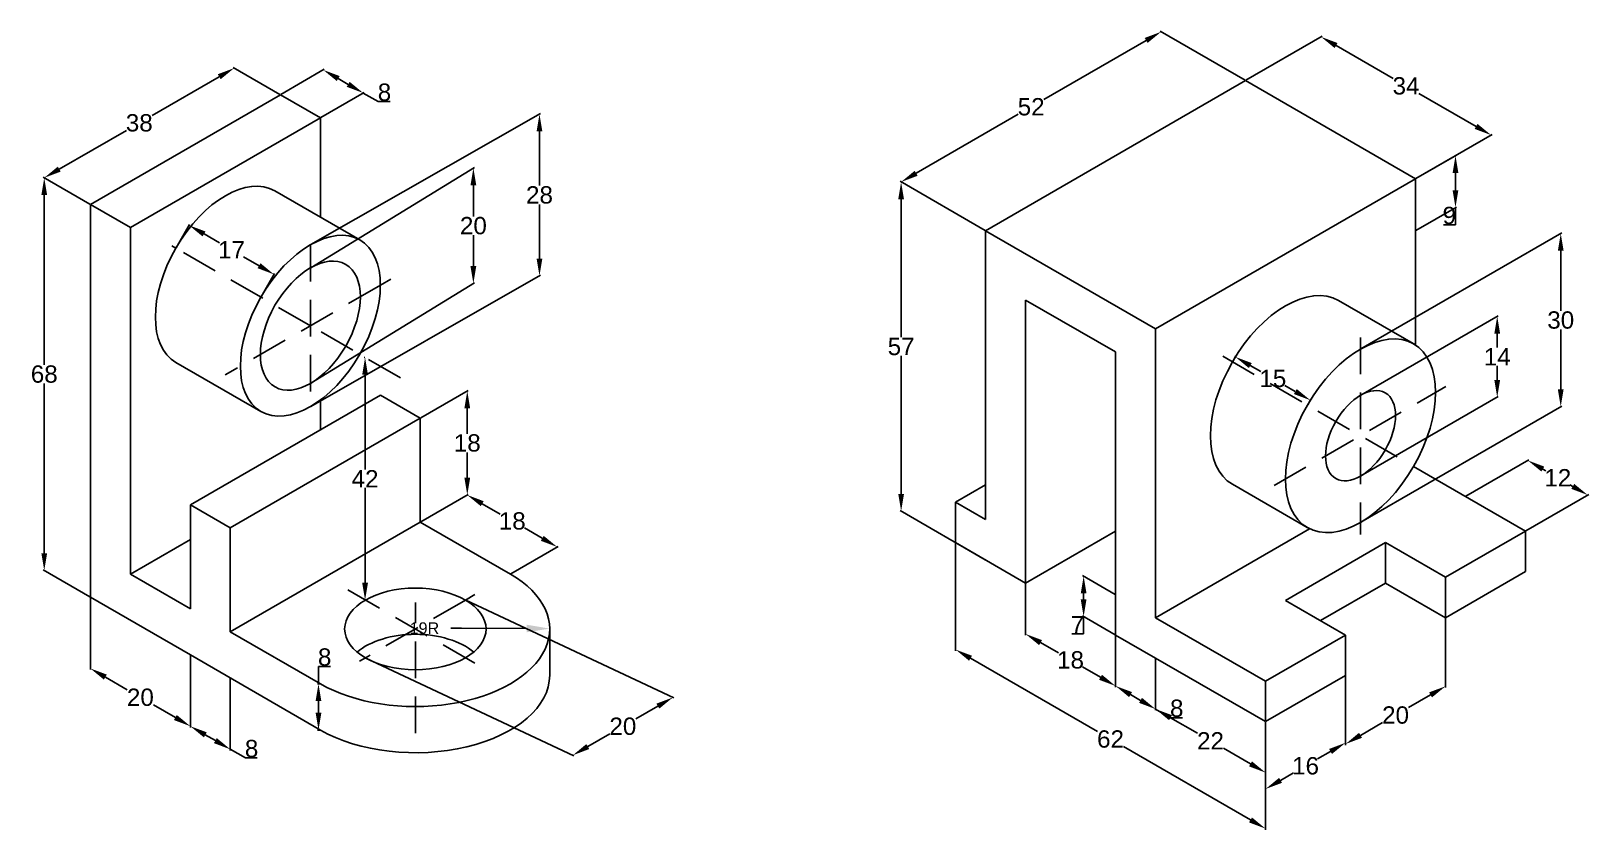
# Model space of a CAD drawing. Header units: millimetres. Extents: x 2545 to 3161, y 1993 to 2171.
# Drawn here: x 2891 to 3160.8, y 2024.7 to 2163 of the extents above; entities that cross this region are included whole.
import ezdxf
from ezdxf import colors
from ezdxf.entities.mleader import LeaderData, LeaderLine
from ezdxf.math import Vec2, Vec3

# ---------------------------------------------------------------- set-up
doc = ezdxf.new("R2010")
doc.units = ezdxf.units.MM
doc.linetypes.add('DASHED2', pattern=[9.525, 6.35, -3.175])
doc.layers.add('Lineas de guia', color=1, linetype='DASHED2')
doc.layers.add('Objeto', color=172, linetype='Continuous')
doc.styles.get("Standard").update_dxf_attribs({"font": 'arial.ttf'})
doc.dimstyles.new('Jesus', dxfattribs={"dimtxt": 3, "dimasz": 3, "dimexe": 0.18, "dimexo": 0.0625, "dimgap": 0.0865, "dimtad": 1, "dimtih": 1, "dimtoh": 1, "dimdec": 0, "dimzin": 0, "dimtxsty": 'Standard', "dimcen": 0.09, "dimclrd": 2, "dimclre": 2, "dimclrt": 3, "dimadec": 0, "dimazin": 0, "dimtfac": 1, "dimtdec": 0, "dimtofl": 0, "dimtmove": 0, "dimatfit": 3, "dimfxl": 1, "dimtfillclr": 3, "dimtolj": 1, "dimtzin": 0, "dimarcsym": 0})

# ---------------------------------------------------------------- blocks, each defined once
blk = doc.blocks.new('*D2')
at = {"color": 2, "lineweight": -2, "transparency": 16777216}
for p, q in [((2948.83, 2106.51), (2948.67, 2106.51)), ((2948.85, 2103.51), (2948.85, 2087.1)), ((2948.85, 2067.51), (2948.85, 2083.92)), ((2948.83, 2064.51), (2948.67, 2064.51))]:
    blk.add_line(p, q, dxfattribs=at)
at = {"color": 2, "transparency": 16777216}
for points in [[(2948.35, 2103.51), (2949.35, 2103.51), (2948.85, 2106.51)], [(2948.35, 2067.51), (2949.35, 2067.51), (2948.85, 2064.51)]]:
    blk.add_solid(points, dxfattribs=at)
at = {"layer": 'Defpoints', "color": 0, "transparency": 16777216}
for p in [(2948.9, 2106.51), (2948.85, 2064.51), (2948.9, 2064.51)]:
    blk.add_point(p, dxfattribs=at)
at = {"color": 3, "transparency": 16777216, "insert": (2948.85, 2085.51), "char_height": 3, "attachment_point": 5}
blk.add_mtext('\\A1;42', dxfattribs=at)
blk = doc.blocks.new('*D3')
at = {"color": 2, "lineweight": -2, "transparency": 16777216}
for p, q in [((2940.78, 2050.01), (2940.78, 2053.01)), ((2940.78, 2053.01), (2942.84, 2053.01)), ((2941.04, 2050.01), (2940.6, 2050.01)), ((2940.78, 2045.01), (2940.78, 2047.01)), ((2941.04, 2042.01), (2940.6, 2042.01))]:
    blk.add_line(p, q, dxfattribs=at)
at = {"color": 2, "transparency": 16777216}
for points in [[(2940.28, 2047.01), (2941.28, 2047.01), (2940.78, 2050.01)], [(2940.28, 2045.01), (2941.28, 2045.01), (2940.78, 2042.01)]]:
    blk.add_solid(points, dxfattribs=at)
at = {"layer": 'Defpoints', "color": 0, "transparency": 16777216}
for p in [(2940.78, 2050.01), (2941.1, 2050.01), (2941.1, 2042.01)]:
    blk.add_point(p, dxfattribs=at)
at = {"color": 3, "transparency": 16777216, "insert": (2941.85, 2054.63), "char_height": 3, "attachment_point": 5}
blk.add_mtext('\\A1;8', dxfattribs=at)
blk = doc.blocks.new('*D4')
at = {"color": 2, "lineweight": -2, "transparency": 16777216}
for p, q in [((2916.11, 2125.51), (2918.44, 2129.56)), ((2920.95, 2127.9), (2923.62, 2126.36)), ((2930.48, 2122.4), (2927.81, 2123.94)), ((2930.83, 2117.01), (2933.16, 2121.06))]:
    blk.add_line(p, q, dxfattribs=at)
at = {"color": 2, "transparency": 16777216}
for points in [[(2921.2, 2128.33), (2920.7, 2127.47), (2918.35, 2129.4)], [(2930.73, 2122.83), (2930.23, 2121.97), (2933.07, 2120.9)]]:
    blk.add_solid(points, dxfattribs=at)
at = {"layer": 'Defpoints', "color": 0, "transparency": 16777216}
for p in [(2916.08, 2125.46), (2933.07, 2120.9), (2930.8, 2116.96)]:
    blk.add_point(p, dxfattribs=at)
at = {"color": 3, "transparency": 16777216, "insert": (2925.71, 2125.15), "char_height": 3, "attachment_point": 5}
blk.add_mtext('\\A1;17', dxfattribs=at)
blk = doc.blocks.new('*D5')
at = {"color": 2, "lineweight": -2, "transparency": 16777216}
for p, q in [((3084.14, 2161.4), (3066.44, 2151.18)), ((3101.29, 2154.5), (3086.56, 2163.01)), ((3044.3, 2138.4), (3062, 2148.62)), ((3056.26, 2128.5), (3041.52, 2137.01))]:
    blk.add_line(p, q, dxfattribs=at)
at = {"color": 2, "transparency": 16777216}
for points in [[(3083.89, 2161.83), (3084.39, 2160.97), (3086.74, 2162.9)], [(3044.05, 2138.83), (3044.55, 2137.97), (3041.7, 2136.9)]]:
    blk.add_solid(points, dxfattribs=at)
at = {"layer": 'Defpoints', "color": 0, "transparency": 16777216}
for p in [(3086.74, 2162.9), (3101.36, 2154.46), (3056.32, 2128.46)]:
    blk.add_point(p, dxfattribs=at)
at = {"color": 3, "transparency": 16777216, "insert": (3064.22, 2149.9), "char_height": 3, "attachment_point": 5}
blk.add_mtext('\\A1;52', dxfattribs=at)
blk = doc.blocks.new('*D6')
at = {"color": 2, "lineweight": -2, "transparency": 16777216}
for p, q in [((3101.42, 2154.5), (3114.62, 2162.12)), ((3117.04, 2160.52), (3126.93, 2154.8)), ((3141.29, 2146.52), (3131.39, 2152.23)), ((3130.86, 2137.5), (3144.07, 2145.12))]:
    blk.add_line(p, q, dxfattribs=at)
at = {"color": 2, "transparency": 16777216}
for points in [[(3117.29, 2160.95), (3116.79, 2160.08), (3114.44, 2162.02)], [(3141.54, 2146.95), (3141.04, 2146.08), (3143.89, 2145.02)]]:
    blk.add_solid(points, dxfattribs=at)
at = {"layer": 'Defpoints', "color": 0, "transparency": 16777216}
for p in [(3101.36, 2154.46), (3143.89, 2145.02), (3130.8, 2137.46)]:
    blk.add_point(p, dxfattribs=at)
at = {"color": 3, "transparency": 16777216, "insert": (3129.16, 2153.52), "char_height": 3, "attachment_point": 5}
blk.add_mtext('\\A1;34', dxfattribs=at)
blk = doc.blocks.new('*D7')
at = {"color": 2, "lineweight": -2, "transparency": 16777216}
for p, q in [((3130.86, 2137.5), (3137.9, 2141.56)), ((3137.72, 2138.46), (3137.72, 2135.46)), ((3130.86, 2128.5), (3137.9, 2132.56)), ((3137.72, 2132.46), (3137.72, 2129.46)), ((3137.72, 2129.46), (3135.66, 2129.46))]:
    blk.add_line(p, q, dxfattribs=at)
at = {"color": 2, "transparency": 16777216}
for points in [[(3137.22, 2138.46), (3138.22, 2138.46), (3137.72, 2141.46)], [(3137.22, 2135.46), (3138.22, 2135.46), (3137.72, 2132.46)]]:
    blk.add_solid(points, dxfattribs=at)
at = {"layer": 'Defpoints', "color": 0, "transparency": 16777216}
for p in [(3130.8, 2137.46), (3137.72, 2132.46), (3130.8, 2128.46)]:
    blk.add_point(p, dxfattribs=at)
at = {"color": 3, "transparency": 16777216, "insert": (3136.65, 2131.08), "char_height": 3, "attachment_point": 5}
blk.add_mtext('\\A1;9', dxfattribs=at)
blk = doc.blocks.new('*D8')
at = {"color": 2, "lineweight": -2, "transparency": 16777216}
for p, q in [((2934.11, 2152.05), (2926.01, 2156.72)), ((2923.59, 2155.12), (2911.97, 2148.41)), ((2895.88, 2139.12), (2907.5, 2145.83)), ((2901.2, 2133.05), (2893.1, 2137.72))]:
    blk.add_line(p, q, dxfattribs=at)
at = {"color": 2, "transparency": 16777216}
for points in [[(2923.34, 2155.55), (2923.84, 2154.69), (2926.19, 2156.62)], [(2895.63, 2139.55), (2896.13, 2138.69), (2893.28, 2137.62)]]:
    blk.add_solid(points, dxfattribs=at)
at = {"layer": 'Defpoints', "color": 0, "transparency": 16777216}
for p in [(2934.18, 2152.01), (2893.28, 2137.62), (2901.27, 2133.01)]:
    blk.add_point(p, dxfattribs=at)
at = {"color": 3, "transparency": 16777216, "insert": (2909.74, 2147.12), "char_height": 3, "attachment_point": 5}
blk.add_mtext('\\A1;38', dxfattribs=at)
blk = doc.blocks.new('*D9')
at = {"color": 2, "lineweight": -2, "transparency": 16777216}
for p, q in [((2934.24, 2152.05), (2941.78, 2156.4)), ((2944.2, 2154.8), (2945.93, 2153.8)), ((2941.17, 2148.05), (2948.71, 2152.4)), ((2948.53, 2152.3), (2951.13, 2150.8)), ((2951.13, 2150.8), (2953.19, 2150.8))]:
    blk.add_line(p, q, dxfattribs=at)
at = {"color": 2, "transparency": 16777216}
for points in [[(2944.45, 2155.23), (2943.95, 2154.37), (2941.6, 2156.3)], [(2946.18, 2154.23), (2945.68, 2153.37), (2948.53, 2152.3)]]:
    blk.add_solid(points, dxfattribs=at)
at = {"layer": 'Defpoints', "color": 0, "transparency": 16777216}
for p in [(2934.18, 2152.01), (2948.53, 2152.3), (2941.1, 2148.01)]:
    blk.add_point(p, dxfattribs=at)
at = {"color": 3, "transparency": 16777216, "insert": (2952.21, 2152.42), "char_height": 3, "attachment_point": 5}
blk.add_mtext('\\A1;8', dxfattribs=at)
blk = doc.blocks.new('*D10')
at = {"color": 2, "lineweight": -2, "transparency": 16777216}
for p, q in [((2901.2, 2133.05), (2893.1, 2137.72)), ((2893.28, 2134.62), (2893.28, 2105.24)), ((2893.28, 2072.62), (2893.28, 2102)), ((2901.2, 2065.05), (2893.1, 2069.72))]:
    blk.add_line(p, q, dxfattribs=at)
at = {"color": 2, "transparency": 16777216}
for points in [[(2892.78, 2134.62), (2893.78, 2134.62), (2893.28, 2137.62)], [(2892.78, 2072.62), (2893.78, 2072.62), (2893.28, 2069.62)]]:
    blk.add_solid(points, dxfattribs=at)
at = {"layer": 'Defpoints', "color": 0, "transparency": 16777216}
for p in [(2893.28, 2137.62), (2901.27, 2133.01), (2901.27, 2065.01)]:
    blk.add_point(p, dxfattribs=at)
at = {"color": 3, "transparency": 16777216, "insert": (2893.28, 2103.62), "char_height": 3, "attachment_point": 5}
blk.add_mtext('\\A1;68', dxfattribs=at)
blk = doc.blocks.new('*D11')
at = {"color": 2, "lineweight": -2, "transparency": 16777216}
for p, q in [((2901.27, 2064.94), (2901.27, 2052.47)), ((2918.59, 2054.94), (2918.59, 2042.47)), ((2903.86, 2051.17), (2907.67, 2048.98)), ((2915.99, 2044.17), (2912.18, 2046.37))]:
    blk.add_line(p, q, dxfattribs=at)
at = {"color": 2, "transparency": 16777216}
for points in [[(2904.11, 2051.61), (2903.61, 2050.74), (2901.27, 2052.67)], [(2916.24, 2044.61), (2915.74, 2043.74), (2918.59, 2042.67)]]:
    blk.add_solid(points, dxfattribs=at)
at = {"layer": 'Defpoints', "color": 0, "transparency": 16777216}
for p in [(2901.27, 2065.01), (2918.59, 2055.01), (2918.59, 2042.67)]:
    blk.add_point(p, dxfattribs=at)
at = {"color": 3, "transparency": 16777216, "insert": (2909.93, 2047.67), "char_height": 3, "attachment_point": 5}
blk.add_mtext('\\A1;20', dxfattribs=at)
blk = doc.blocks.new('*D12')
at = {"color": 2, "lineweight": -2, "transparency": 16777216}
for p, q in [((2918.59, 2054.94), (2918.59, 2042.47)), ((2925.51, 2050.94), (2925.51, 2038.47)), ((2921.18, 2041.17), (2922.92, 2040.17)), ((2925.51, 2038.67), (2928.11, 2037.17)), ((2928.11, 2037.17), (2930.18, 2037.17))]:
    blk.add_line(p, q, dxfattribs=at)
at = {"color": 2, "transparency": 16777216}
for points in [[(2921.43, 2041.61), (2920.93, 2040.74), (2918.59, 2042.67)], [(2923.17, 2040.61), (2922.67, 2039.74), (2925.51, 2038.67)]]:
    blk.add_solid(points, dxfattribs=at)
at = {"layer": 'Defpoints', "color": 0, "transparency": 16777216}
for p in [(2918.59, 2055.01), (2925.51, 2051.01), (2925.51, 2038.67)]:
    blk.add_point(p, dxfattribs=at)
at = {"color": 3, "transparency": 16777216, "insert": (2929.19, 2038.79), "char_height": 3, "attachment_point": 5}
blk.add_mtext('\\A1;8', dxfattribs=at)
blk = doc.blocks.new('*D13')
at = {"color": 2, "lineweight": -2, "transparency": 16777216}
for p, q in [((2939.43, 2126.05), (2979.24, 2148.74)), ((2979.06, 2145.64), (2979.06, 2136.26)), ((2979.06, 2123.64), (2979.06, 2133.02)), ((2939.43, 2098.05), (2979.24, 2120.74))]:
    blk.add_line(p, q, dxfattribs=at)
at = {"color": 2, "transparency": 16777216}
for points in [[(2978.56, 2145.64), (2979.56, 2145.64), (2979.06, 2148.64)], [(2978.56, 2123.64), (2979.56, 2123.64), (2979.06, 2120.64)]]:
    blk.add_solid(points, dxfattribs=at)
at = {"layer": 'Defpoints', "color": 0, "transparency": 16777216}
for p in [(2979.06, 2148.64), (2939.37, 2126.01), (2939.37, 2098.01)]:
    blk.add_point(p, dxfattribs=at)
at = {"color": 3, "transparency": 16777216, "insert": (2979.06, 2134.64), "char_height": 3, "attachment_point": 5}
blk.add_mtext('\\A1;28', dxfattribs=at)
blk = doc.blocks.new('*D14')
at = {"color": 2, "lineweight": -2, "transparency": 16777216}
for p, q in [((2939.43, 2122.05), (2967.79, 2139.43)), ((2967.61, 2136.32), (2967.61, 2130.93)), ((2967.61, 2122.32), (2967.61, 2127.7)), ((2939.43, 2102.05), (2967.79, 2119.43))]:
    blk.add_line(p, q, dxfattribs=at)
at = {"color": 2, "transparency": 16777216}
for points in [[(2967.11, 2136.32), (2968.11, 2136.32), (2967.61, 2139.32)], [(2967.11, 2122.32), (2968.11, 2122.32), (2967.61, 2119.32)]]:
    blk.add_solid(points, dxfattribs=at)
at = {"layer": 'Defpoints', "color": 0, "transparency": 16777216}
for p in [(2967.61, 2139.32), (2939.37, 2122.01), (2939.37, 2102.01)]:
    blk.add_point(p, dxfattribs=at)
at = {"color": 3, "transparency": 16777216, "insert": (2967.61, 2129.32), "char_height": 3, "attachment_point": 5}
blk.add_mtext('\\A1;20', dxfattribs=at)
blk = doc.blocks.new('*D15')
at = {"color": 2, "lineweight": -2, "transparency": 16777216}
for p, q in [((2958.49, 2096.05), (2966.73, 2100.8)), ((2966.55, 2097.7), (2966.55, 2093.32)), ((2966.55, 2085.7), (2966.55, 2090.08)), ((2958.49, 2078.05), (2966.73, 2082.8))]:
    blk.add_line(p, q, dxfattribs=at)
at = {"color": 2, "transparency": 16777216}
for points in [[(2966.05, 2097.7), (2967.05, 2097.7), (2966.55, 2100.7)], [(2966.05, 2085.7), (2967.05, 2085.7), (2966.55, 2082.7)]]:
    blk.add_solid(points, dxfattribs=at)
at = {"layer": 'Defpoints', "color": 0, "transparency": 16777216}
for p in [(2966.55, 2100.7), (2958.42, 2096.01), (2958.42, 2078.01)]:
    blk.add_point(p, dxfattribs=at)
at = {"color": 3, "transparency": 16777216, "insert": (2966.55, 2091.7), "char_height": 3, "attachment_point": 5}
blk.add_mtext('\\A1;18', dxfattribs=at)
blk = doc.blocks.new('*D16')
at = {"color": 2, "lineweight": -2, "transparency": 16777216}
for p, q in [((2958.49, 2078.05), (2966.73, 2082.8)), ((2969.14, 2081.2), (2972.24, 2079.41)), ((2979.54, 2075.2), (2976.44, 2076.99)), ((2974.07, 2069.05), (2982.32, 2073.8))]:
    blk.add_line(p, q, dxfattribs=at)
at = {"color": 2, "transparency": 16777216}
for points in [[(2969.39, 2081.63), (2968.89, 2080.77), (2966.55, 2082.7)], [(2979.79, 2075.63), (2979.29, 2074.77), (2982.14, 2073.7)]]:
    blk.add_solid(points, dxfattribs=at)
at = {"layer": 'Defpoints', "color": 0, "transparency": 16777216}
for p in [(2958.42, 2078.01), (2982.14, 2073.7), (2974.01, 2069.01)]:
    blk.add_point(p, dxfattribs=at)
at = {"color": 3, "transparency": 16777216, "insert": (2974.34, 2078.2), "char_height": 3, "attachment_point": 5}
blk.add_mtext('\\A1;18', dxfattribs=at)
blk = doc.blocks.new('*D17')
at = {"color": 2, "lineweight": -2, "transparency": 16777216}
for p, q in [((2966.29, 2064.48), (3002.35, 2047.56)), ((2948.97, 2054.48), (2985.03, 2037.56)), ((2999.56, 2046.15), (2995.75, 2043.95)), ((2987.43, 2039.15), (2991.24, 2041.35))]:
    blk.add_line(p, q, dxfattribs=at)
at = {"color": 2, "transparency": 16777216}
for points in [[(2999.31, 2046.58), (2999.81, 2045.72), (3002.16, 2047.65)], [(2987.18, 2039.58), (2987.68, 2038.72), (2984.84, 2037.65)]]:
    blk.add_solid(points, dxfattribs=at)
at = {"layer": 'Defpoints', "color": 0, "transparency": 16777216}
for p in [(2966.22, 2064.51), (2948.9, 2054.51), (3002.16, 2047.65)]:
    blk.add_point(p, dxfattribs=at)
at = {"color": 3, "transparency": 16777216, "insert": (2993.5, 2042.65), "char_height": 3, "attachment_point": 5}
blk.add_mtext('\\A1;20', dxfattribs=at)
blk = doc.blocks.new('*D18')
at = {"layer": 'Defpoints', "color": 0, "transparency": 16777216}
for p in [(3041.7, 2136.9), (3056.32, 2128.46), (3056.32, 2071.46)]:
    blk.add_point(p, dxfattribs=at)
at = {"layer": 'Objeto', "color": 2, "lineweight": -2, "transparency": 16777216}
for p, q in [((3056.26, 2128.5), (3041.52, 2137.01)), ((3041.7, 2133.9), (3041.7, 2110.01)), ((3041.7, 2082.9), (3041.7, 2106.79)), ((3056.26, 2071.5), (3041.52, 2080.01))]:
    blk.add_line(p, q, dxfattribs=at)
at = {"layer": 'Objeto', "color": 2, "transparency": 16777216}
for points in [[(3041.2, 2133.9), (3042.2, 2133.9), (3041.7, 2136.9)], [(3041.2, 2082.9), (3042.2, 2082.9), (3041.7, 2079.9)]]:
    blk.add_solid(points, dxfattribs=at)
at = {"layer": 'Objeto', "color": 3, "transparency": 16777216, "insert": (3041.7, 2108.4), "char_height": 3, "attachment_point": 5}
blk.add_mtext('\\A1;57', dxfattribs=at)
blk = doc.blocks.new('*D19')
at = {"color": 2, "lineweight": -2, "transparency": 16777216}
for p, q in [((3051.13, 2074.39), (3051.13, 2055.73)), ((3053.72, 2054.44), (3075.74, 2041.73)), ((3104.82, 2043.39), (3104.82, 2024.73)), ((3102.22, 2026.44), (3080.2, 2039.15))]:
    blk.add_line(p, q, dxfattribs=at)
at = {"color": 2, "transparency": 16777216}
for points in [[(3053.97, 2054.87), (3053.47, 2054.01), (3051.13, 2055.94)], [(3102.47, 2026.87), (3101.97, 2026.01), (3104.82, 2024.94)]]:
    blk.add_solid(points, dxfattribs=at)
at = {"layer": 'Defpoints', "color": 0, "transparency": 16777216}
for p in [(3051.13, 2074.46), (3104.82, 2043.46), (3104.82, 2024.94)]:
    blk.add_point(p, dxfattribs=at)
at = {"color": 3, "transparency": 16777216, "insert": (3077.97, 2040.44), "char_height": 3, "attachment_point": 5}
blk.add_mtext('\\A1;62', dxfattribs=at)
blk = doc.blocks.new('*D20')
at = {"color": 2, "lineweight": -2, "transparency": 16777216}
for p, q in [((3063.25, 2067.39), (3063.25, 2058.43)), ((3065.85, 2057.14), (3068.95, 2055.35)), ((3078.84, 2058.39), (3078.84, 2049.43)), ((3076.24, 2051.14), (3073.14, 2052.93))]:
    blk.add_line(p, q, dxfattribs=at)
at = {"color": 2, "transparency": 16777216}
for points in [[(3066.1, 2057.58), (3065.6, 2056.71), (3063.25, 2058.64)], [(3076.49, 2051.58), (3075.99, 2050.71), (3078.84, 2049.64)]]:
    blk.add_solid(points, dxfattribs=at)
at = {"layer": 'Defpoints', "color": 0, "transparency": 16777216}
for p in [(3063.25, 2067.46), (3078.84, 2058.46), (3078.84, 2049.64)]:
    blk.add_point(p, dxfattribs=at)
at = {"color": 3, "transparency": 16777216, "insert": (3071.04, 2054.14), "char_height": 3, "attachment_point": 5}
blk.add_mtext('\\A1;18', dxfattribs=at)
blk = doc.blocks.new('*D21')
at = {"color": 2, "lineweight": -2, "transparency": 16777216}
for p, q in [((3078.84, 2058.39), (3078.84, 2049.43)), ((3085.77, 2054.39), (3085.77, 2045.43)), ((3081.44, 2048.14), (3083.17, 2047.14)), ((3085.77, 2045.64), (3088.36, 2044.14)), ((3088.36, 2044.14), (3090.43, 2044.14))]:
    blk.add_line(p, q, dxfattribs=at)
at = {"color": 2, "transparency": 16777216}
for points in [[(3081.69, 2048.58), (3081.19, 2047.71), (3078.84, 2049.64)], [(3083.42, 2047.58), (3082.92, 2046.71), (3085.77, 2045.64)]]:
    blk.add_solid(points, dxfattribs=at)
at = {"layer": 'Defpoints', "color": 0, "transparency": 16777216}
for p in [(3078.84, 2058.46), (3085.77, 2054.46), (3085.77, 2045.64)]:
    blk.add_point(p, dxfattribs=at)
at = {"color": 3, "transparency": 16777216, "insert": (3089.44, 2045.76), "char_height": 3, "attachment_point": 5}
blk.add_mtext('\\A1;8', dxfattribs=at)
blk = doc.blocks.new('*D22')
at = {"color": 2, "lineweight": -2, "transparency": 16777216}
for p, q in [((3085.77, 2054.39), (3085.77, 2045.43)), ((3088.36, 2044.14), (3093.05, 2041.44)), ((3104.82, 2043.39), (3104.82, 2034.43)), ((3102.22, 2036.14), (3097.54, 2038.85))]:
    blk.add_line(p, q, dxfattribs=at)
at = {"color": 2, "transparency": 16777216}
for points in [[(3088.61, 2044.58), (3088.11, 2043.71), (3085.77, 2045.64)], [(3102.47, 2036.58), (3101.97, 2035.71), (3104.82, 2034.64)]]:
    blk.add_solid(points, dxfattribs=at)
at = {"layer": 'Defpoints', "color": 0, "transparency": 16777216}
for p in [(3085.77, 2054.46), (3104.82, 2043.46), (3104.82, 2034.64)]:
    blk.add_point(p, dxfattribs=at)
at = {"color": 3, "transparency": 16777216, "insert": (3095.29, 2040.14), "char_height": 3, "attachment_point": 5}
blk.add_mtext('\\A1;22', dxfattribs=at)
blk = doc.blocks.new('*D23')
at = {"color": 2, "lineweight": -2, "transparency": 16777216}
for p, q in [((3118.68, 2051.39), (3118.68, 2039.59)), ((3104.82, 2043.39), (3104.82, 2031.59)), ((3116.08, 2038.3), (3113.84, 2037.01)), ((3107.42, 2033.3), (3109.65, 2034.59))]:
    blk.add_line(p, q, dxfattribs=at)
at = {"color": 2, "transparency": 16777216}
for points in [[(3115.83, 2038.73), (3116.33, 2037.87), (3118.68, 2039.8)], [(3107.17, 2033.73), (3107.67, 2032.87), (3104.82, 2031.8)]]:
    blk.add_solid(points, dxfattribs=at)
at = {"layer": 'Defpoints', "color": 0, "transparency": 16777216}
for p in [(3118.68, 2051.46), (3104.82, 2043.46), (3118.68, 2039.8)]:
    blk.add_point(p, dxfattribs=at)
at = {"color": 3, "transparency": 16777216, "insert": (3111.75, 2035.8), "char_height": 3, "attachment_point": 5}
blk.add_mtext('\\A1;16', dxfattribs=at)
blk = doc.blocks.new('*D24')
at = {"color": 2, "lineweight": -2, "transparency": 16777216}
for p, q in [((3136, 2061.39), (3136, 2049.38)), ((3118.68, 2051.39), (3118.68, 2039.38)), ((3133.4, 2048.09), (3129.59, 2045.89)), ((3121.27, 2041.09), (3125.08, 2043.29))]:
    blk.add_line(p, q, dxfattribs=at)
at = {"color": 2, "transparency": 16777216}
for points in [[(3133.15, 2048.53), (3133.65, 2047.66), (3136, 2049.59)], [(3121.02, 2041.53), (3121.52, 2040.66), (3118.68, 2039.59)]]:
    blk.add_solid(points, dxfattribs=at)
at = {"layer": 'Defpoints', "color": 0, "transparency": 16777216}
for p in [(3136, 2061.46), (3118.68, 2051.46), (3136, 2049.59)]:
    blk.add_point(p, dxfattribs=at)
at = {"color": 3, "transparency": 16777216, "insert": (3127.34, 2044.59), "char_height": 3, "attachment_point": 5}
blk.add_mtext('\\A1;20', dxfattribs=at)
blk = doc.blocks.new('*D26')
at = {"color": 2, "lineweight": -2, "transparency": 16777216}
for p, q in [((3139.52, 2082.5), (3150.43, 2088.79)), ((3152.85, 2087.19), (3153.37, 2086.89)), ((3158.04, 2084.19), (3157.52, 2084.49)), ((3149.91, 2076.5), (3160.82, 2082.79))]:
    blk.add_line(p, q, dxfattribs=at)
at = {"color": 2, "transparency": 16777216}
for points in [[(3153.1, 2087.62), (3152.6, 2086.76), (3150.25, 2088.69)], [(3158.29, 2084.62), (3157.79, 2083.76), (3160.64, 2082.69)]]:
    blk.add_solid(points, dxfattribs=at)
at = {"layer": 'Defpoints', "color": 0, "transparency": 16777216}
for p in [(3139.46, 2082.46), (3160.64, 2082.69), (3149.85, 2076.46)]:
    blk.add_point(p, dxfattribs=at)
at = {"color": 3, "transparency": 16777216, "insert": (3155.44, 2085.69), "char_height": 3, "attachment_point": 5}
blk.add_mtext('\\A1;12', dxfattribs=at)
blk = doc.blocks.new('*D27')
at = {"color": 2, "lineweight": -2, "transparency": 16777216}
for p, q in [((3099.13, 2105.82), (3099.68, 2106.77)), ((3102.18, 2105.11), (3103.98, 2104.08)), ((3109.98, 2100.61), (3108.19, 2101.65)), ((3112.12, 2098.32), (3112.67, 2099.27))]:
    blk.add_line(p, q, dxfattribs=at)
at = {"color": 2, "transparency": 16777216}
for points in [[(3102.43, 2105.54), (3101.93, 2104.68), (3099.59, 2106.61)], [(3110.23, 2101.04), (3109.73, 2100.18), (3112.58, 2099.11)]]:
    blk.add_solid(points, dxfattribs=at)
at = {"layer": 'Defpoints', "color": 0, "transparency": 16777216}
for p in [(3099.1, 2105.77), (3112.09, 2098.27), (3112.58, 2099.11)]:
    blk.add_point(p, dxfattribs=at)
at = {"color": 3, "transparency": 16777216, "insert": (3106.08, 2102.86), "char_height": 3, "attachment_point": 5}
blk.add_mtext('\\A1;15', dxfattribs=at)
blk = doc.blocks.new('*D28')
at = {"color": 2, "lineweight": -2, "transparency": 16777216}
for p, q in [((3078.78, 2065.5), (3073.13, 2068.76)), ((3073.31, 2065.65), (3073.31, 2064.65)), ((3078.78, 2058.5), (3073.13, 2061.76)), ((3073.31, 2061.65), (3073.31, 2058.65)), ((3073.31, 2058.65), (3071.28, 2058.65))]:
    blk.add_line(p, q, dxfattribs=at)
at = {"color": 2, "transparency": 16777216}
for points in [[(3072.81, 2065.65), (3073.81, 2065.65), (3073.31, 2068.65)], [(3072.81, 2064.65), (3073.81, 2064.65), (3073.31, 2061.65)]]:
    blk.add_solid(points, dxfattribs=at)
at = {"layer": 'Defpoints', "color": 0, "transparency": 16777216}
for p in [(3078.84, 2065.46), (3073.31, 2061.65), (3078.84, 2058.46)]:
    blk.add_point(p, dxfattribs=at)
at = {"color": 3, "transparency": 16777216, "insert": (3072.25, 2060.24), "char_height": 3, "attachment_point": 5}
blk.add_mtext('\\A1;7', dxfattribs=at)
blk = doc.blocks.new('*D29')
at = {"color": 2, "lineweight": -2, "transparency": 16777216}
for p, q in [((3121.34, 2108), (3156.13, 2128.08)), ((3155.95, 2124.98), (3155.95, 2114.6)), ((3155.95, 2100.98), (3155.95, 2111.36)), ((3121.34, 2078), (3156.13, 2098.08))]:
    blk.add_line(p, q, dxfattribs=at)
at = {"color": 2, "transparency": 16777216}
for points in [[(3155.45, 2124.98), (3156.45, 2124.98), (3155.95, 2127.98)], [(3155.45, 2100.98), (3156.45, 2100.98), (3155.95, 2097.98)]]:
    blk.add_solid(points, dxfattribs=at)
at = {"layer": 'Defpoints', "color": 0, "transparency": 16777216}
for p in [(3155.95, 2127.98), (3121.27, 2107.96), (3121.27, 2077.96)]:
    blk.add_point(p, dxfattribs=at)
at = {"color": 3, "transparency": 16777216, "insert": (3155.95, 2112.98), "char_height": 3, "attachment_point": 5}
blk.add_mtext('\\A1;30', dxfattribs=at)
blk = doc.blocks.new('*D30')
at = {"color": 2, "lineweight": -2, "transparency": 16777216}
for p, q in [((3121.34, 2100), (3145.13, 2113.73)), ((3144.95, 2110.63), (3144.95, 2108.22)), ((3144.95, 2102.63), (3144.95, 2105.04)), ((3121.34, 2086), (3145.13, 2099.73))]:
    blk.add_line(p, q, dxfattribs=at)
at = {"color": 2, "transparency": 16777216}
for points in [[(3144.45, 2110.63), (3145.45, 2110.63), (3144.95, 2113.63)], [(3144.45, 2102.63), (3145.45, 2102.63), (3144.95, 2099.63)]]:
    blk.add_solid(points, dxfattribs=at)
at = {"layer": 'Defpoints', "color": 0, "transparency": 16777216}
for p in [(3144.95, 2113.63), (3121.27, 2099.96), (3121.27, 2085.96)]:
    blk.add_point(p, dxfattribs=at)
at = {"color": 3, "transparency": 16777216, "insert": (3144.95, 2106.63), "char_height": 3, "attachment_point": 5}
blk.add_mtext('\\A1;14', dxfattribs=at)

msp = doc.modelspace()

# ---------------------------------------------------------------- linework, layer by layer
for p, q in [((3125.56, 2090.49), (3125.56, 2090.49)), ((2966.22, 2064.51), (2966.22, 2064.51))]:
    msp.add_line(p, q)
at = {"layer": 'Lineas de guia'}
for p, q in [((2916.08, 2125.46), (2915.38, 2125.86)), ((2939.37, 2112.01), (2916.08, 2125.46)), ((2939.37, 2126.01), (2939.37, 2098.01)), ((2951.5, 2119.01), (2924.63, 2103.5)), ((2951.5, 2119.01), (2953.34, 2120.07)), ((2954.97, 2103), (2939.37, 2112.01)), ((3121.27, 2109.96), (3121.27, 2075.84)), ((3127.61, 2089.3), (3097.42, 2106.73)), ((3106.32, 2084.33), (3136.02, 2101.47)), ((2945.86, 2066.26), (2969.24, 2052.76)), ((2966.22, 2064.51), (2948.9, 2054.51)), ((2957.56, 2041.48), (2957.56, 2064.11)), ((2966.22, 2064.51), (2967.88, 2065.47)), ((2948.9, 2054.51), (2947.89, 2053.93))]:
    msp.add_line(p, q, dxfattribs=at)
at = {"layer": 'Objeto'}
for p, q in [((3056.32, 2128.46), (3101.36, 2154.46)), ((3101.36, 2154.46), (3130.8, 2137.46)), ((2934.18, 2152.01), (2901.27, 2133.01)), ((2934.18, 2152.01), (2941.1, 2148.01)), ((2941.1, 2148.01), (2908.19, 2129.01)), ((2941.1, 2148.01), (2941.1, 2130.81)), ((3130.8, 2137.46), (3085.77, 2111.46)), ((3130.8, 2137.46), (3130.8, 2108.68)), ((2933.22, 2135.36), (2947.94, 2126.86)), ((2901.27, 2133.01), (2901.27, 2065.01)), ((2901.27, 2133.01), (2908.19, 2129.01)), ((2908.19, 2129.01), (2908.19, 2069.01)), ((3085.77, 2111.46), (3056.32, 2128.46)), ((3056.32, 2128.46), (3056.32, 2078.46)), ((3078.84, 2107.46), (3063.25, 2116.46)), ((3063.25, 2116.46), (3063.25, 2067.46)), ((3117.47, 2116.37), (3130.8, 2108.68)), ((3085.77, 2111.46), (3085.77, 2061.46)), ((3078.84, 2058.46), (3078.84, 2107.46)), ((2930.8, 2097.16), (2916.08, 2105.66)), ((2918.59, 2081.01), (2951.5, 2100.01)), ((2941.1, 2099.15), (2941.1, 2094.01)), ((2951.5, 2100.01), (2958.42, 2096.01)), ((2958.42, 2096.01), (2925.51, 2077.01)), ((2958.42, 2078.01), (2958.42, 2096.01)), ((3149.85, 2076.46), (3130.46, 2087.66)), ((3051.13, 2081.46), (3056.32, 2084.46)), ((3099.1, 2084.55), (3112.43, 2076.86)), ((2918.59, 2063.01), (2918.59, 2081.01)), ((2918.59, 2081.01), (2925.51, 2077.01)), ((3051.13, 2074.46), (3051.13, 2081.46)), ((3051.13, 2081.46), (3056.32, 2078.46)), ((2958.42, 2078.01), (2925.51, 2059.01)), ((2974.01, 2069.01), (2958.42, 2078.01)), ((2908.19, 2069.01), (2918.59, 2075.01)), ((2925.51, 2077.01), (2925.51, 2059.01)), ((3063.25, 2067.46), (3078.84, 2076.46)), ((3085.77, 2061.46), (3112.43, 2076.86)), ((3136, 2068.46), (3149.85, 2076.46)), ((3149.85, 2076.46), (3149.85, 2069.46)), ((3063.25, 2067.46), (3051.13, 2074.46)), ((3108.28, 2064.46), (3125.6, 2074.46)), ((3125.6, 2074.46), (3136, 2068.46)), ((3125.6, 2074.46), (3125.6, 2067.46)), ((3136, 2061.46), (3149.85, 2069.46)), ((2918.59, 2063.01), (2908.19, 2069.01)), ((3125.6, 2067.46), (3114.35, 2060.96)), ((3136, 2061.46), (3125.6, 2067.46)), ((3136, 2068.46), (3136, 2061.46)), ((2901.27, 2065.01), (2918.59, 2055.01)), ((3118.68, 2058.46), (3108.28, 2064.46)), ((3085.77, 2061.46), (3104.82, 2050.46)), ((2925.51, 2059.01), (2941.1, 2050.01)), ((2980.83, 2059.51), (2980.83, 2051.51)), ((3085.77, 2054.46), (3078.84, 2058.46)), ((3104.82, 2050.46), (3118.68, 2058.46)), ((3118.68, 2058.46), (3118.68, 2051.46)), ((2941.1, 2042.01), (2918.59, 2055.01)), ((3104.82, 2043.46), (3085.77, 2054.46)), ((3104.82, 2043.46), (3118.68, 2051.46)), ((3104.82, 2050.46), (3104.82, 2043.46))]:
    msp.add_line(p, q, dxfattribs=at)
for centre, major_axis, start_param, end_param in [((2924.65, 2120.51), (-8.57, -14.85), 3.141593, 6.283185), ((3108.28, 2100.46), (-9.19, -15.91), 3.141593, 6.283185), ((2957.56, 2059.51), (-23.27, 0), 7.068583, 10.210176), ((2957.56, 2051.51), (-12.25, 0), 3.742857, 5.681921), ((2957.56, 2051.51), (-23.27, 0), 7.068583, 9.424778)]:
    msp.add_ellipse(centre, major_axis=major_axis, ratio=0.57735, start_param=start_param, end_param=end_param, dxfattribs=at)
for centre, major_axis in [((2939.37, 2112.01), (-8.57, -14.85)), ((2939.37, 2112.01), (-6.12, -10.61)), ((3121.27, 2092.96), (-9.19, -15.91)), ((3121.27, 2092.96), (-4.29, -7.42)), ((2957.56, 2059.51), (-12.25, 0))]:
    msp.add_ellipse(centre, major_axis=major_axis, ratio=0.57735, dxfattribs=at)

# ---------------------------------------------------------------- dimensions: what is measured, and where the dimension line sits
for p1, p2, distance, picture, middle in [((3056.32, 2128.46), (3101.36, 2154.46), 14.62, '*D5', (3064.22, 2149.9)), ((3101.36, 2154.46), (3130.8, 2137.46), 13.09, '*D6', (3129.16, 2153.52)), ((2934.18, 2152.01), (2901.27, 2133.01), -7.98, '*D8', (2909.74, 2147.12)), ((2934.18, 2152.01), (2941.1, 2148.01), 7.43, '*D9', (2952.21, 2152.42)), ((2916.08, 2125.46), (2930.8, 2116.96), 4.55, '*D4', (2925.71, 2125.15)), ((3099.1, 2105.77), (3112.09, 2098.27), 0.98, '*D27', (3106.08, 2102.86)), ((3139.46, 2082.46), (3149.85, 2076.46), 10.79, '*D26', (3155.44, 2085.69)), ((2958.42, 2078.01), (2974.01, 2069.01), 8.12, '*D16', (2974.34, 2078.2)), ((3051.13, 2074.46), (3104.82, 2043.46), -16.04, '*D19', (3077.97, 2040.44)), ((3063.25, 2067.46), (3078.84, 2058.46), -7.64, '*D20', (3071.04, 2054.14)), ((2901.27, 2065.01), (2918.59, 2055.01), -10.68, '*D11', (2909.93, 2047.67)), ((2948.9, 2054.51), (2966.22, 2064.51), -32.57, '*D17', (2993.5, 2042.65)), ((3118.68, 2051.46), (3136, 2061.46), -10.28, '*D24', (3127.34, 2044.59)), ((3078.84, 2058.46), (3085.77, 2054.46), -7.64, '*D21', (3089.44, 2045.76)), ((2918.59, 2055.01), (2925.51, 2051.01), -10.68, '*D12', (2929.19, 2038.79)), ((3085.77, 2054.46), (3104.82, 2043.46), -7.64, '*D22', (3095.29, 2040.14)), ((3104.82, 2043.46), (3118.68, 2051.46), -10.1, '*D23', (3111.75, 2035.8))]:
    dim = msp.add_aligned_dim(p1=p1, p2=p2, distance=distance, dimstyle='Jesus')
    dim.commit()
    dim.dimension.update_dxf_attribs({"geometry": picture, "text_midpoint": middle})
for base, p1, p2, picture, middle in [((2979.06, 2148.64), (2939.37, 2098.01), (2939.37, 2126.01), '*D13', (2979.06, 2134.64)), ((3137.72, 2132.46), (3130.8, 2137.46), (3130.8, 2128.46), '*D7', (3136.65, 2131.08)), ((2893.28, 2137.62), (2901.27, 2065.01), (2901.27, 2133.01), '*D10', (2893.28, 2103.62)), ((2967.61, 2139.32), (2939.37, 2102.01), (2939.37, 2122.01), '*D14', (2967.61, 2129.32)), ((3155.95, 2127.98), (3121.27, 2077.96), (3121.27, 2107.96), '*D29', (3155.95, 2112.98)), ((3144.95, 2113.63), (3121.27, 2085.96), (3121.27, 2099.96), '*D30', (3144.95, 2106.63)), ((2948.85, 2064.51), (2948.9, 2106.51), (2948.9, 2064.51), '*D2', (2948.85, 2085.51)), ((2966.55, 2100.7), (2958.42, 2078.01), (2958.42, 2096.01), '*D15', (2966.55, 2091.7)), ((3073.31, 2061.65), (3078.84, 2065.46), (3078.84, 2058.46), '*D28', (3072.25, 2060.24)), ((2940.78, 2050.01), (2941.1, 2042.01), (2941.1, 2050.01), '*D3', (2941.85, 2054.63))]:
    dim = msp.add_linear_dim(base=base, p1=p1, p2=p2, angle=90, dimstyle='Jesus')
    dim.commit()
    dim.dimension.update_dxf_attribs({"geometry": picture, "text_midpoint": middle})
dim = msp.add_linear_dim(base=(3041.7, 2136.9), p1=(3056.32, 2071.46), p2=(3056.32, 2128.46), angle=90, dimstyle='Jesus', dxfattribs=at)
dim.commit()
dim.dimension.update_dxf_attribs({"geometry": '*D18', "text_midpoint": (3041.7, 2108.4)})

# ---------------------------------------------------------------- leaders
at = {"color": 2}
ml = msp.add_multileader_mtext('Standard', dxfattribs=at)
ml.set_content('{\\C3;19R}', color=2)
ml.set_leader_properties()
ml.build(insert=Vec2(0, 0))
ctx = ml.context
ctx.base_point, ctx.char_height, ctx.plane_origin = Vec3(2954.9, 2059.64), 2, Vec3(2988.81, 2059.64)
ctx.text_align_type = 2
notes = []
notes.append((ctx, [(0, (1, 1, 0), (2965.54, 2059.64), (-1, 0), 1.85, [(0, [(2980.83, 2059.57)], 0, [])])]))
ctx.mtext.insert, ctx.mtext.alignment, ctx.mtext.flow_direction = Vec3(2961.69, 2060.65), 3, 5
for ctx, leaders in notes:
    for number, flags, end, landing, length, lines in leaders:
        leader = LeaderData()
        leader.index, (leader.has_last_leader_line, leader.has_dogleg_vector, leader.attachment_direction) = number, flags
        leader.last_leader_point, leader.dogleg_vector, leader.dogleg_length = Vec3(end), Vec3(landing), length
        for number, points, colour, breaks in lines:
            line = LeaderLine()
            line.index, line.vertices, line.color, line.breaks = number, Vec3.list(points), colors.encode_raw_color(colour), breaks
            leader.lines.append(line)
        ctx.leaders.append(leader)

doc.saveas('drawing.dxf')
